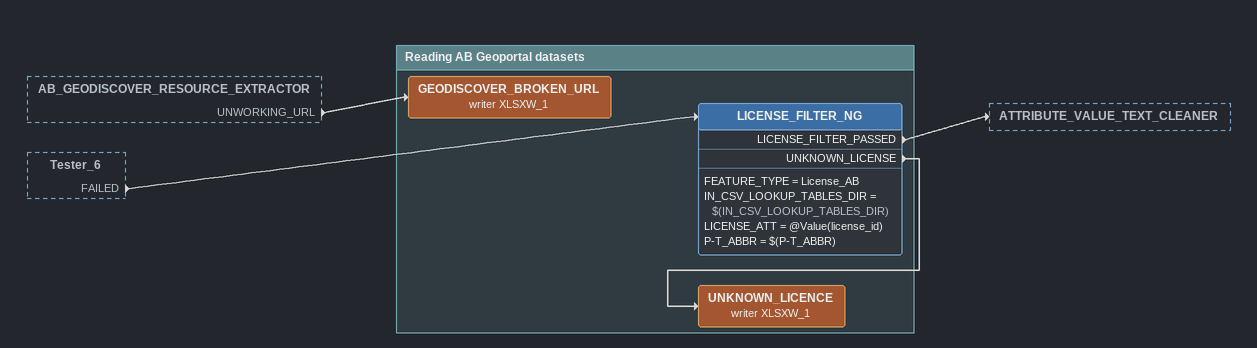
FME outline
AB_GEODISCOVER_RESOURCE_EXTRACTOR [outside]
    UNWORKING_URL -> GEODISCOVER_BROKEN_URL (writer XLSXW_1)
Tester_6 [outside]
    FAILED -> LICENSE_FILTER_NG

Bookmark: Reading AB Geoportal datasets
GEODISCOVER_BROKEN_URL (writer XLSXW_1)
LICENSE_FILTER_NG
    FEATURE_TYPE = License_AB
    IN_CSV_LOOKUP_TABLES_DIR = $(IN_CSV_LOOKUP_TABLES_DIR)
    LICENSE_ATT = @Value(license_id)
    P-T_ABBR = $(P-T_ABBR)
    LICENSE_FILTER_PASSED -> ATTRIBUTE_VALUE_TEXT_CLEANER
    UNKNOWN_LICENSE -> UNKNOWN_LICENCE (writer XLSXW_1)
UNKNOWN_LICENCE (writer XLSXW_1)
